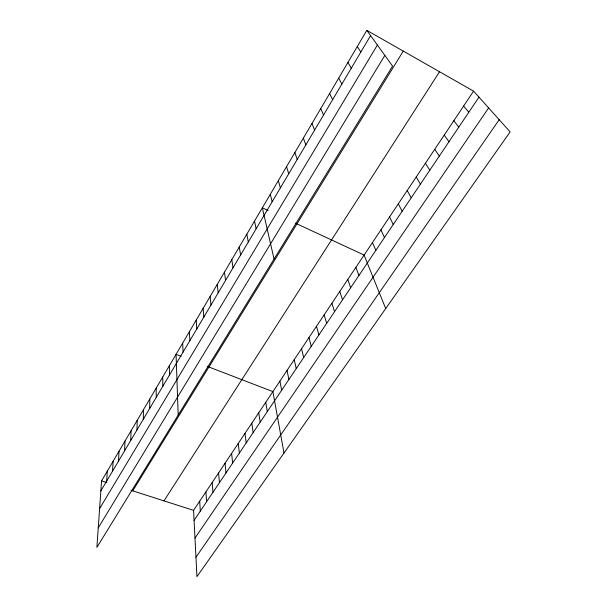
<?xml version="1.0" encoding="UTF-8"?>
<svg xmlns="http://www.w3.org/2000/svg" width="607" height="607" viewBox="0 0 607 607"><rect width="100%" height="100%" fill="white"/><g stroke="black" fill="none" stroke-linecap="round" stroke-linejoin="round"><path stroke-width="0.91" d="M149.724 408.405L149.785 398.981M143.305 419.24L143.457 409.733M136.977 429.923L137.212 420.332M130.74 440.447L131.066 430.78M124.594 450.819L124.996 441.084M118.54 461.047L119.018 451.236M112.561 471.131L113.122 461.252M106.673 481.07L107.31 471.131M101.574 480.873L96.877 547.4L392.577 66.125L366.818 30.35L101.574 480.873L106.809 482.55M100.868 490.873L370.596 35.593M99.609 508.636L377.387 45.024M98.258 527.84L384.846 55.389M132.728 490.858L403.26 51.102M163.996 500.874L439.536 71.763M473.581 91.141L510.123 131.894L196.941 576.65L193.572 510.35L473.581 91.141L366.818 30.35M194.081 520.343L478.969 97.15M194.984 538.075L488.627 107.925M195.955 557.196L499.204 119.716M131.013 490.304L193.572 510.35M181.159 356.324L176.053 354.359L178.192 415.044M207.253 366.362L272.892 391.606L283.993 453.034M268.173 210.508L262.345 207.806L274.053 259.022M295.336 223.126L364.094 255.054L385.703 308.584M463.627 106.05L468.801 112.249M453.831 120.702L458.801 127.106M444.203 135.126L448.975 141.704M434.726 149.314L439.301 156.067M357.28 46.557L360.854 52.043M425.401 163.268L429.794 170.203M416.227 177.009L420.431 184.103M347.902 62.475L351.286 68.196M407.198 190.53L411.227 197.783M338.691 78.128L341.878 84.07M398.306 203.838L402.16 211.244M329.631 93.516L332.636 99.662M389.557 216.942L393.245 224.491M380.938 229.841L384.466 237.534M320.724 108.645L323.554 114.996M372.455 242.542L375.824 250.372M311.968 123.517L314.623 130.065M355.869 267.376L358.934 275.464M303.356 138.146L305.845 144.883M347.758 279.516L350.679 287.726M294.881 152.539L297.21 159.459M339.776 291.474L342.553 299.797M331.9 303.25L334.54 311.695M286.55 166.69L288.727 173.784M324.146 314.858L326.657 323.41M278.347 180.613L280.373 187.882M316.505 326.3L318.88 334.958M308.978 337.575L311.224 346.331M270.282 194.316L272.156 201.744M301.55 348.691L303.675 357.546M294.236 359.648L296.239 368.593M287.02 370.452L288.909 379.489M254.53 221.077L256.124 228.809M279.903 381.105L281.678 390.225M246.837 234.143L248.301 242.018M265.76 402.274L267.315 411.561M239.264 247.003L240.6 255.023M258.734 412.798L260.183 422.161M231.806 259.667L233.012 267.824M251.806 423.17L253.149 432.601M224.469 272.133L225.546 280.419M244.978 433.39L246.214 442.905M238.24 443.482L239.378 453.057M217.238 284.417L218.201 292.824M231.601 453.429L232.64 463.073M210.113 296.512L210.963 305.04M225.045 463.24L225.986 472.952M218.581 472.914L219.43 482.686M203.102 308.432L203.838 317.074M212.2 482.459L212.966 492.292M196.19 320.17L196.812 328.918M205.91 491.882L206.585 501.769M199.703 501.177L200.295 511.117M189.376 331.733L189.9 340.595M182.669 343.13L183.086 352.09M169.338 365.763L169.558 374.921M162.729 377L162.851 386.249M156.211 388.07L156.234 397.41"/></g></svg>
